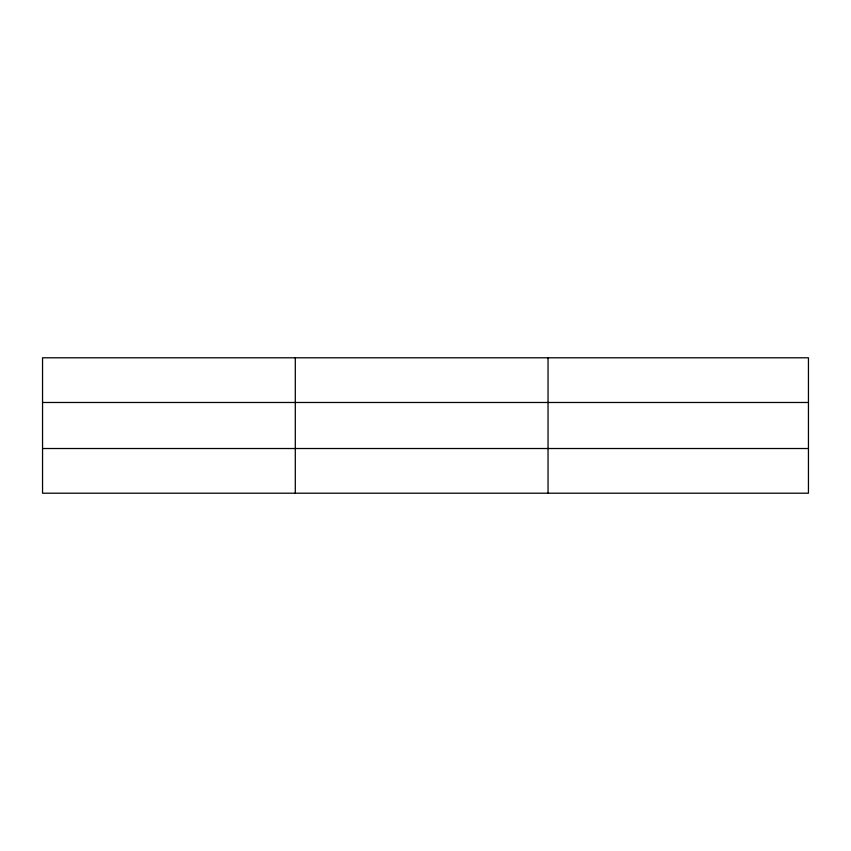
<?xml version="1.0" encoding="UTF-8"?>
<svg xmlns="http://www.w3.org/2000/svg" width="851" height="851" viewBox="0 0 851 851"><rect width="100%" height="100%" fill="white"/><g stroke="black" fill="none" stroke-linecap="round" stroke-linejoin="round"><path stroke-width="1.28" d="M295.297 493.208L295.297 357.792M548.044 493.208L548.044 357.792M808.45 402.48L808.45 357.792L42.55 357.792L42.55 493.208L808.45 493.208L808.45 402.48L42.55 402.48M42.55 448.52L808.45 448.52"/></g></svg>
